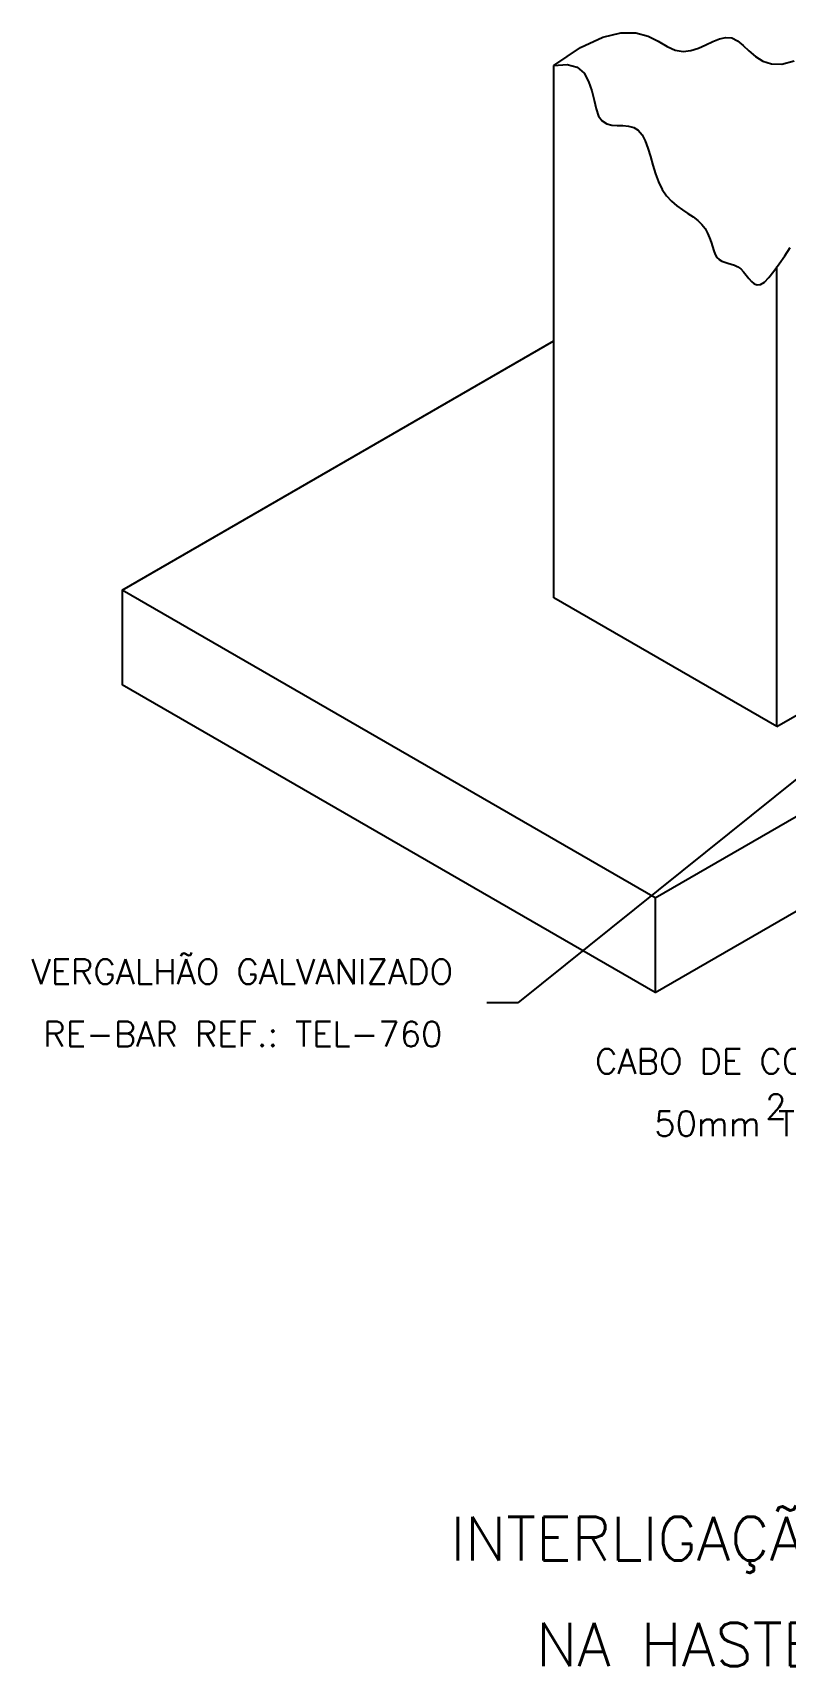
# Model space of a CAD drawing. Header units: millimetres. Extents: x -5802.3 to -5786.5, y -4437.4 to -4416.9.
# Drawn here: x -5802.31 to -5796.26, y -4437.36 to -4424.23 of the extents above; entities that cross this region are included whole.
import ezdxf
from ezdxf.enums import TextEntityAlignment as Align

# ---------------------------------------------------------------- set-up
doc = ezdxf.new("R2010")
doc.units = ezdxf.units.MM
doc.header["$LTSCALE"] = 10
doc.layers.add('Termotécnica', color=7, linetype='Continuous')
doc.styles.add('r140', font='romans.shx')
doc.styles.add('r80', font='romans.shx')

msp = doc.modelspace()

# ---------------------------------------------------------------- linework, layer by layer
at = {"layer": 'Termotécnica', "color": 2}
for p, q in [((-5798.121, -4428.77), (-5798.121, -4424.493)), ((-5796.328, -4429.805), (-5796.328, -4426.112)), ((-5801.589, -4428.709), (-5798.121, -4426.707)), ((-5801.589, -4428.709), (-5801.589, -4429.47)), ((-5797.306, -4431.182), (-5801.589, -4428.709)), ((-5796.328, -4429.805), (-5798.121, -4428.77)), ((-5796.328, -4429.805), (-5795.347, -4429.239)), ((-5797.306, -4431.942), (-5801.589, -4429.47)), ((-5795.368, -4429.58), (-5798.41, -4432.024)), ((-5797.306, -4431.182), (-5794.746, -4429.704)), ((-5797.306, -4431.942), (-5795.059, -4430.645)), ((-5797.306, -4431.182), (-5797.306, -4431.942)), ((-5798.41, -4432.024), (-5798.66, -4432.024))]:
    msp.add_line(p, q, dxfattribs=at)
for points in [[(-5798.121, -4424.493), (-5797.906, -4424.348), (-5797.728, -4424.265), (-5797.582, -4424.23), (-5797.462, -4424.232), (-5797.363, -4424.259), (-5797.281, -4424.299), (-5797.21, -4424.34), (-5797.145, -4424.37), (-5797.082, -4424.38), (-5797.02, -4424.373), (-5796.959, -4424.354), (-5796.9, -4424.328), (-5796.843, -4424.301), (-5796.789, -4424.28), (-5796.738, -4424.268), (-5796.69, -4424.272), (-5796.644, -4424.295), (-5796.599, -4424.332), (-5796.553, -4424.377), (-5796.501, -4424.421), (-5796.441, -4424.458), (-5796.372, -4424.481), (-5796.288, -4424.482), (-5796.189, -4424.455)], [(-5798.121, -4424.493), (-5798.013, -4424.485), (-5797.934, -4424.508), (-5797.878, -4424.556), (-5797.841, -4424.621), (-5797.816, -4424.696), (-5797.797, -4424.772), (-5797.781, -4424.843), (-5797.761, -4424.9), (-5797.732, -4424.939), (-5797.696, -4424.961), (-5797.655, -4424.972), (-5797.611, -4424.976), (-5797.566, -4424.977), (-5797.521, -4424.981), (-5797.479, -4424.991), (-5797.442, -4425.013), (-5797.412, -4425.05), (-5797.387, -4425.1), (-5797.365, -4425.159), (-5797.345, -4425.225), (-5797.326, -4425.294), (-5797.305, -4425.363), (-5797.28, -4425.429), (-5797.251, -4425.489), (-5797.216, -4425.54), (-5797.176, -4425.583), (-5797.133, -4425.62), (-5797.088, -4425.653), (-5797.044, -4425.682), (-5797.002, -4425.71), (-5796.964, -4425.739), (-5796.931, -4425.77), (-5796.905, -4425.803), (-5796.885, -4425.84), (-5796.87, -4425.877), (-5796.857, -4425.914), (-5796.847, -4425.949), (-5796.836, -4425.982), (-5796.824, -4426.011), (-5796.81, -4426.035), (-5796.792, -4426.052), (-5796.771, -4426.065), (-5796.747, -4426.074), (-5796.722, -4426.082), (-5796.695, -4426.089), (-5796.669, -4426.098), (-5796.643, -4426.111), (-5796.619, -4426.128), (-5796.596, -4426.152), (-5796.575, -4426.178), (-5796.555, -4426.205), (-5796.533, -4426.229), (-5796.511, -4426.247), (-5796.487, -4426.256), (-5796.459, -4426.253), (-5796.428, -4426.234), (-5796.392, -4426.197), (-5796.352, -4426.147), (-5796.31, -4426.087), (-5796.266, -4426.022), (-5796.222, -4425.957)]]:
    msp.add_lwpolyline(points, dxfattribs=at)

# ---------------------------------------------------------------- texts
at = {"layer": 'Termotécnica', "color": 2, "style": 'r80'}
for s, p in [('VERGALHÃO GALVANIZADO', (-5802.316, -4431.874)), ('RE-BAR REF.: TEL-760', (-5802.221, -4432.376)), ('CABO DE COBRE NU', (-5797.789, -4432.595)), ('2', (-5796.422, -4432.959)), ('50mm TEL-5750', (-5797.314, -4433.095))]:
    msp.add_text(s, height=0.2, dxfattribs=at).set_placement(p)
at = {"layer": 'Termotécnica', "color": 5, "style": 'r140'}
for s, p in [('INTERLIGAÇÃO DA RE-BAR DIRETO', (-5794.97, -4436.61)), ('NA HASTE DE ATERRAMENTO', (-5794.97, -4437.461))]:
    msp.add_text(s, height=0.35, dxfattribs=at).set_placement(p, align=Align.BOTTOM_CENTER)

doc.saveas('drawing.dxf')
